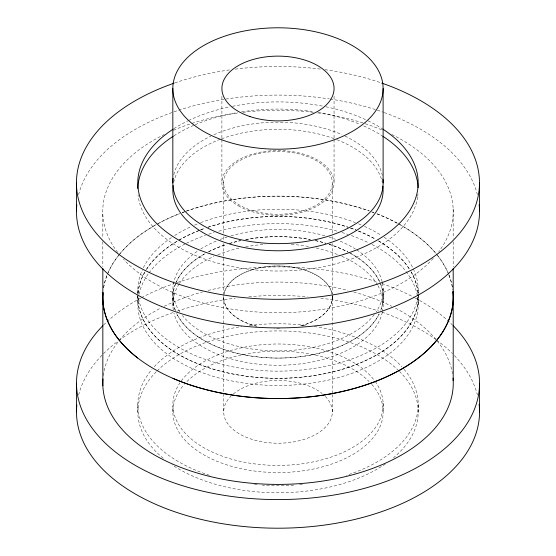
<?xml version="1.0" encoding="UTF-8"?>
<svg xmlns="http://www.w3.org/2000/svg" width="556" height="556" viewBox="0 0 556 556"><rect width="100%" height="100%" fill="white"/><g stroke="black" fill="none" stroke-linecap="round" stroke-linejoin="round"><path stroke-width="0.42" stroke-dasharray="2.78 2.08" d="M172.888 411.857L172.923 406.241M383.133 403.163L383.167 411.857M453.161 208.882L453.175 238.281M453.182 241.742L453.189 266.817M418.209 290.128L418.209 294.103M418.209 294.895L418.209 297.279M383.126 288.599L383.133 295.75M332.279 183.723A54.321 31.379 0 0 1 249.547 209.64A54.321 31.379 0 0 1 252.097 155.305A54.321 31.379 0 0 1 332.279 183.723L332.3 233.138M332.3 236.606L332.3 240.074M332.3 243.542L332.328 293.818M332.328 294.687L332.328 298.155M223.672 182.055L223.693 233.2M223.7 236.668L223.7 240.136M223.7 243.604L223.72 293.888M172.916 291.74L172.923 298.892M137.839 290.211L137.839 294.187M137.839 294.979L137.839 304.549M102.811 214.116L102.818 238.197M102.825 241.638L102.832 266.581M418.209 304.549L418.209 297.39A140.188 80.933 0 0 1 275.984 378.323A140.188 80.933 0 0 1 137.902 295.041A140.188 80.974 0 0 0 278.028 378.295A140.188 80.974 0 0 0 418.154 294.93M418.209 404.698L418.209 411.857M383.133 295.855L383.133 303.013M334.052 96.299L334.052 138.75M334.052 139.619L334.052 182.931M332.328 298.245L332.328 393.627M332.328 394.496L332.328 412.705M223.72 411.009L223.72 296.543A54.321 31.379 0 0 0 256.559 326.15M221.9 96.299L221.9 138.75M221.9 139.619L221.9 182.931M172.923 298.933L172.923 306.085M137.839 404.698L137.839 411.857M78.639 394.989A201.515 116.343 0 0 1 102.881 354.311M103.506 353.685A201.515 116.343 0 0 1 118.15 341.03M118.824 340.529A201.515 116.343 0 0 1 173.284 312.458M177.267 311.096A201.515 116.343 0 0 1 235.271 298.162M248.817 296.737A201.515 116.343 0 0 1 307.232 296.737M320.784 298.162A201.515 116.343 0 0 1 378.782 311.096M381.972 312.18A201.515 116.343 0 0 1 435.869 339.528M436.55 340.029A201.515 116.343 0 0 1 452.542 353.685M454.398 355.576A201.515 116.343 0 0 1 477.416 394.989M103.506 325.065A201.515 116.343 0 0 1 140.744 298.072M141.502 297.662A201.515 116.343 0 0 1 174.077 283.567M177.267 282.483A201.515 116.343 0 0 1 377.983 282.219M381.972 283.567A201.515 116.343 0 0 1 414.547 297.662M415.311 298.072A201.515 116.343 0 0 1 452.542 325.065M103.298 375.557A175.23 101.171 0 0 1 118.796 341.002M119.331 340.335A175.23 101.171 0 0 1 161.289 307.788M164.263 306.293A175.23 101.171 0 0 1 202.453 291.963M208.111 290.475A175.23 101.171 0 0 1 347.945 290.475M353.72 291.997A175.23 101.171 0 0 1 391.792 306.293M395.497 308.17A175.23 101.171 0 0 1 435.737 339.146M437.252 341.002A175.23 101.171 0 0 1 452.501 373.854M144.956 271.933A140.188 80.933 0 0 0 137.944 294.256A140.188 80.974 0 0 1 145.832 270.404M146.291 269.716A140.188 80.933 0 0 1 177.468 240.998M178.9 240.164A140.188 80.933 0 0 1 199.945 230.177A140.188 80.974 0 0 0 146.291 269.667M200.73 229.871A140.188 80.933 0 0 1 204.698 228.412M207.93 227.3A140.188 80.933 0 0 1 348.119 227.3M350.544 228.134A140.188 80.933 0 0 1 356.882 230.476M358.432 231.094A140.188 80.933 0 0 1 375.703 239.337M378.58 240.998A140.188 80.933 0 0 1 409.758 269.716M411.092 271.933A140.188 80.933 0 0 1 418.182 295.827M103.59 287.779A175.23 101.171 0 0 1 106.801 275.887M107.412 274.323A175.23 101.171 0 0 1 118.379 255.684M118.873 255.058A175.23 101.171 0 0 1 156.215 224.666M156.924 224.27A175.23 101.171 0 0 1 179.803 213.608M182.118 212.726A175.23 101.171 0 0 1 369.226 211.009M371.589 211.85A175.23 101.171 0 0 1 373.931 212.719M377.01 213.914A175.23 101.171 0 0 1 397.429 223.345M398.193 223.762A175.23 101.171 0 0 1 437.287 255.197M437.815 255.871A175.23 101.171 0 0 1 448.636 274.323M448.949 275.102A175.23 101.171 0 0 1 452.709 289.377M399.43 371.387A140.188 80.933 0 0 1 393.495 457.748M385.412 463.878A140.188 80.933 0 0 1 171.957 464.774M163.193 458.276A140.188 80.933 0 0 1 156.618 371.387M157.181 370.831A140.188 80.933 0 0 1 397.728 369.733M404.024 369.226A140.188 80.933 0 0 1 346.596 475.29M302.367 484.408A140.188 80.933 0 0 1 298.919 484.735M293.721 485.131A140.188 80.933 0 0 1 262.328 485.131M257.129 484.735A140.188 80.933 0 0 1 253.682 484.408M209.452 475.29A140.188 80.933 0 0 1 152.024 369.226M154.248 366.703A140.188 80.933 0 0 1 241.742 326.525M249.394 325.475A140.188 80.933 0 0 1 306.655 325.475M314.307 326.525A140.188 80.933 0 0 1 401.8 366.703M417.674 297.495A140.188 80.933 0 0 1 278.028 385.482A140.188 80.933 0 0 1 138.374 297.495M138.951 294.374A140.188 80.933 0 0 1 148.508 273.573M148.987 272.926A140.188 80.933 0 0 1 185.593 243.695M186.364 243.313A140.188 80.933 0 0 1 205.505 235.285M208.688 234.208A140.188 80.933 0 0 1 214.074 232.526M218.779 231.199A140.188 80.933 0 0 1 337.27 231.199M341.982 232.526A140.188 80.933 0 0 1 348.119 234.458M351.35 235.57A140.188 80.933 0 0 1 368.135 242.548M371.978 244.48A140.188 80.933 0 0 1 417.417 295.931M375.161 381.472A105.14 60.701 0 0 1 279.355 465.4A105.14 60.701 0 0 1 179.901 382.896M181.291 380.923A105.14 60.701 0 0 1 277.875 343.997A105.14 60.701 0 0 1 374.64 380.763M377.934 285.645A105.14 60.701 0 0 1 382.479 311.45M382.32 312.215A105.14 60.701 0 0 1 278.688 365.25A105.14 60.701 0 0 1 173.903 312.979M173.298 309.921A105.14 60.701 0 0 1 178.976 284.185M179.428 283.463A105.14 60.701 0 0 1 213.858 256.462M217.764 254.808A105.14 60.701 0 0 1 239.024 248.178M245.703 246.788A105.14 60.701 0 0 1 265.149 244.306M291.309 244.334A105.14 60.701 0 0 1 310.345 246.788M316.197 247.99A105.14 60.701 0 0 1 338.68 254.968M341.801 256.288A105.14 60.701 0 0 1 377.51 284.915M371.811 384.418A105.14 60.701 0 0 1 278.028 472.558A105.14 60.701 0 0 1 184.238 384.418M186.969 381.506A105.14 60.701 0 0 1 369.08 381.506M349.224 252.73A105.14 60.701 0 0 1 381.013 309.609M379.109 314.091A105.14 60.701 0 0 1 277.361 358.092A105.14 60.701 0 0 1 176.586 313.355A105.14 60.729 0 0 0 277.361 358.05A105.14 60.729 0 0 0 379.109 314.001M175.314 310.366A105.14 60.701 0 0 1 175.918 282.921M176.245 282.177A105.14 60.701 0 0 1 205.06 253.689M208.625 251.792A105.14 60.701 0 0 1 226.229 244.57M229.343 243.591A105.14 60.701 0 0 1 240.678 240.651M245.703 239.629A105.14 60.701 0 0 1 310.345 239.629M315.37 240.651A105.14 60.701 0 0 1 325.913 243.354M329.048 244.32A105.14 60.701 0 0 1 348.508 252.355M325.316 396.421A54.321 31.365 0 0 1 277.729 443.215A54.321 31.365 0 0 1 231.032 396.122M233.339 394.023A54.321 31.365 0 0 1 322.146 393.558M332.266 295.695A54.321 31.365 0 0 1 300.643 325.906M279.494 328.742A54.321 31.365 0 0 1 274.455 328.686M256.559 326.205A54.321 31.365 0 0 1 225.194 290.1A54.321 31.365 0 0 1 281.454 266.095A54.321 31.365 0 0 1 332.029 294.006M174.82 82.92A201.515 116.406 0 0 1 230.928 69.715M235.216 69.146A201.515 116.406 0 0 1 320.729 69.125M325.017 69.688A201.515 116.406 0 0 1 381.923 83.136M78.598 194.683A201.515 116.406 0 0 1 173.25 112.083M174.042 111.805A201.515 116.406 0 0 1 329.298 98.912M330.146 99.044A201.515 116.406 0 0 1 383.515 112.298M384.3 112.583A201.515 116.406 0 0 1 477.375 194.565M391.758 134.476A175.23 101.22 0 0 1 438.767 251.701M433.305 258.318A175.23 101.22 0 0 1 278.876 312.715A175.23 101.22 0 0 1 123.501 259.311M117.719 252.473A175.23 101.22 0 0 1 164.222 134.545M173.479 130.278A175.23 101.22 0 0 1 191.118 123.62M191.931 123.349A175.23 101.22 0 0 1 238.788 112.854M242.923 112.333A175.23 101.22 0 0 1 313.473 112.361M317.601 112.889A175.23 101.22 0 0 1 364.458 123.432M365.271 123.703A175.23 101.22 0 0 1 381.701 129.882M200.73 229.788A140.188 80.974 0 0 1 204.698 228.328M207.93 227.216A140.188 80.974 0 0 1 348.119 227.175M350.544 228.002A140.188 80.974 0 0 1 356.882 230.351M358.432 230.969A140.188 80.974 0 0 1 375.703 239.212M378.58 240.873A140.188 80.974 0 0 1 409.758 269.59M411.092 271.815A140.188 80.974 0 0 1 418.105 294.145M103.59 287.751A175.23 101.22 0 0 1 107.732 273.51M108.066 272.732A175.23 101.22 0 0 1 119.38 254.384M119.887 253.758A175.23 101.22 0 0 1 157.633 223.811M158.349 223.422A175.23 101.22 0 0 1 179.81 213.525M182.118 212.635A175.23 101.22 0 0 1 185.245 211.482M186.031 211.204A175.23 101.22 0 0 1 369.226 210.87M372.367 212.003A175.23 101.22 0 0 1 373.924 212.58M377.01 213.768A175.23 101.22 0 0 1 398.944 224.033M399.695 224.45A175.23 101.22 0 0 1 435.64 253.049M436.745 254.384A175.23 101.22 0 0 1 448.636 274.191M448.949 274.97A175.23 101.22 0 0 1 452.702 289.252M173.931 128.651A140.188 80.974 0 0 1 187.865 120.881M188.588 120.534A140.188 80.974 0 0 1 230.031 106.808M232.498 106.307A140.188 80.974 0 0 1 323.453 106.279M325.92 106.78A140.188 80.974 0 0 1 365.904 119.797M368.086 120.833A140.188 80.974 0 0 1 382.014 128.589M418.001 193.926A140.188 80.974 0 0 1 417.744 196.275M417.632 197.06A140.188 80.974 0 0 1 275.943 271.008A140.188 80.974 0 0 1 138.027 194.788M173.938 135.803A140.188 80.974 0 0 1 194.517 125.003M195.274 124.683A140.188 80.974 0 0 1 237.495 112.527M241.693 111.832A140.188 80.974 0 0 1 314.258 111.812M318.463 112.507A140.188 80.974 0 0 1 359.92 124.315M363.693 125.941A140.188 80.974 0 0 1 382.021 135.74M384.092 237.19A140.188 80.974 0 0 1 417.883 295.625M417.674 297.189A140.188 80.974 0 0 1 278.021 371.144A140.188 80.974 0 0 1 138.368 297.265M137.999 294.138A140.188 80.974 0 0 1 142.266 270.007M143.344 267.742A140.188 80.974 0 0 1 171.957 237.252M174.667 235.494A140.188 80.974 0 0 1 191.563 226.452M194.558 225.131A140.188 80.974 0 0 1 197.616 223.859M200.723 222.636A140.188 80.974 0 0 1 355.319 222.595M358.432 223.818A140.188 80.974 0 0 1 361.483 225.083M364.479 226.403A140.188 80.974 0 0 1 381.374 235.431M173.68 182.396A105.14 60.729 0 0 1 220.12 139.347M221.608 138.791A105.14 60.729 0 0 1 336.241 139.473M337.047 139.778A105.14 60.729 0 0 1 382.278 182.34M382.479 283.226A105.14 60.729 0 0 1 376.148 311.958M374.285 314.564A105.14 60.729 0 0 1 278.91 350.899A105.14 60.729 0 0 1 182.486 315.551M179.901 312.013A105.14 60.729 0 0 1 197.901 250.867M200.723 249.025A105.14 60.729 0 0 1 216.972 240.741M220.162 239.476A105.14 60.729 0 0 1 227.001 237.085M230.921 235.883A105.14 60.729 0 0 1 325.121 235.855M329.048 237.058A105.14 60.729 0 0 1 335.476 239.288M340.251 241.2A105.14 60.729 0 0 1 355.381 249.018M356.743 249.894A105.14 60.729 0 0 1 382.139 281.704M173.826 174.619A105.14 60.729 0 0 1 210.863 136.157M213.949 134.733A105.14 60.729 0 0 1 341.982 134.691M345.047 136.102A105.14 60.729 0 0 1 382.306 175.335M380.735 284.311A105.14 60.729 0 0 1 380.735 310.269M175.314 310.331A105.14 60.729 0 0 1 175.314 284.373M175.606 283.623A105.14 60.729 0 0 1 205.06 253.612M208.625 251.722A105.14 60.729 0 0 1 226.229 244.487M229.343 243.507A105.14 60.729 0 0 1 240.678 240.56M245.703 239.539A105.14 60.729 0 0 1 310.345 239.525M315.37 240.54A105.14 60.729 0 0 1 325.913 243.243M329.048 244.209A105.14 60.729 0 0 1 347.785 251.868M350.634 253.376A105.14 60.729 0 0 1 380.443 283.567M332.328 296.459A54.321 31.379 0 0 1 299.879 326.045M224.2 293.102A54.321 31.379 0 0 1 278.758 265.949A54.321 31.379 0 0 1 332.029 293.915M238.322 205.824A56.073 32.373 0 0 0 332.14 191.313A56.073 32.373 0 0 0 263.461 151.663A56.073 32.373 0 0 0 238.322 205.824"/><path stroke-width="0.83" d="M453.203 380.679L453.209 299.802M479.494 182.834L479.501 211.44M453.189 268.548L453.209 299.677M102.832 268.298L102.839 294.965M76.457 182.945L76.471 211.558M479.543 383.237L479.543 411.857M383.112 88.501A105.14 60.701 0 0 1 225.402 141.071A105.14 60.701 0 0 1 225.402 35.931A105.14 60.701 0 0 1 383.112 88.501L383.112 182.931M172.833 88.501L172.833 182.931M102.839 294.986L102.846 385.801M76.506 383.237L76.506 411.857M479.112 404.247A201.515 116.343 0 0 1 278.758 528.2A201.515 116.343 0 0 1 76.846 405.088M453.168 325.698A201.515 116.343 0 0 1 278.028 499.587A201.515 116.343 0 0 1 102.881 325.698M453.029 378.115A175.23 101.171 0 0 1 278.764 484.408A175.23 101.171 0 0 1 102.95 378.97M452.987 291.775A175.23 101.171 0 0 1 278.723 398.562A175.23 101.171 0 0 1 102.992 292.581A175.23 101.22 0 0 0 137.742 358.022M452.987 291.65A175.23 101.22 0 0 1 360.781 386.517A175.23 101.22 0 0 1 173.013 378.386M381.923 83.136A201.515 116.406 0 0 1 431.553 258.213A201.515 116.406 0 0 1 124.398 258.304A201.515 116.406 0 0 1 174.028 83.198M479.161 204.671A201.515 116.406 0 0 1 277.986 327.901A201.515 116.406 0 0 1 76.811 204.789M382.695 129.027A140.188 80.974 0 0 1 375.161 241.221A140.188 80.974 0 0 1 180.79 241.276A140.188 80.974 0 0 1 173.25 129.089M137.819 188.512A140.188 80.974 0 0 1 173.257 136.241M382.702 136.178A140.188 80.974 0 0 1 418.105 187.643M382.903 186.17A105.14 60.729 0 0 1 277.312 250.77A105.14 60.729 0 0 1 173.145 185.461M382.91 179.164A105.14 60.701 0 0 1 277.291 243.632A105.14 60.701 0 0 1 173.131 178.379M249.936 116.538A56.073 32.373 0 0 0 334.052 88.501A56.073 32.373 0 0 0 249.936 60.465A56.073 32.373 0 0 0 249.936 116.538"/></g></svg>
